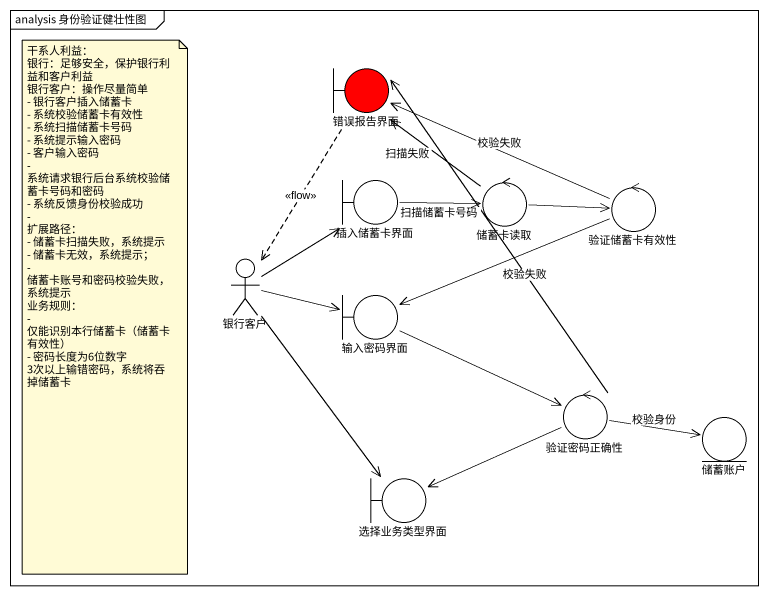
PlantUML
@startuml
mainframe analysis 身份验证健壮性图
boundary 错误报告界面 #FF0000
boundary 插入储蓄卡界面
control 储蓄卡读取
control 验证储蓄卡有效性
actor 银行客户
boundary 输入密码界面
control 验证密码正确性
entity 储蓄账户
boundary 选择业务类型界面
错误报告界面 ..> 银行客户 : <<flow>>
插入储蓄卡界面 -right-> 储蓄卡读取 : 扫描储蓄卡号码
储蓄卡读取 -up-> 错误报告界面 : 扫描失败
储蓄卡读取 -right-> 验证储蓄卡有效性
验证储蓄卡有效性 -left-> 错误报告界面 : 校验失败
验证储蓄卡有效性 -left-> 输入密码界面
银行客户 -up-> 插入储蓄卡界面
银行客户 -right-> 输入密码界面
银行客户 --> 选择业务类型界面
输入密码界面 -right-> 验证密码正确性
验证密码正确性 -up-> 错误报告界面 : 校验失败
验证密码正确性 -right-> 储蓄账户 : 校验身份
验证密码正确性 -left-> 选择业务类型界面
note as N1
  干系人利益：
  银行：足够安全，保护银行利益和客户利益
  银行客户：操作尽量简单
  - 银行客户插入储蓄卡
  - 系统校验储蓄卡有效性
  - 系统扫描储蓄卡号码
  - 系统提示输入密码
  - 客户输入密码
  - 系统请求银行后台系统校验储蓄卡号码和密码
  - 系统反馈身份校验成功
  -
  扩展路径：
  - 储蓄卡扫描失败，系统提示
  - 储蓄卡无效，系统提示；
  - 储蓄卡账号和密码校验失败，系统提示
  业务规则：
  - 仅能识别本行储蓄卡（储蓄卡有效性）
  - 密码长度为6位数字
  3次以上输错密码，系统将吞掉储蓄卡
end note
@enduml
